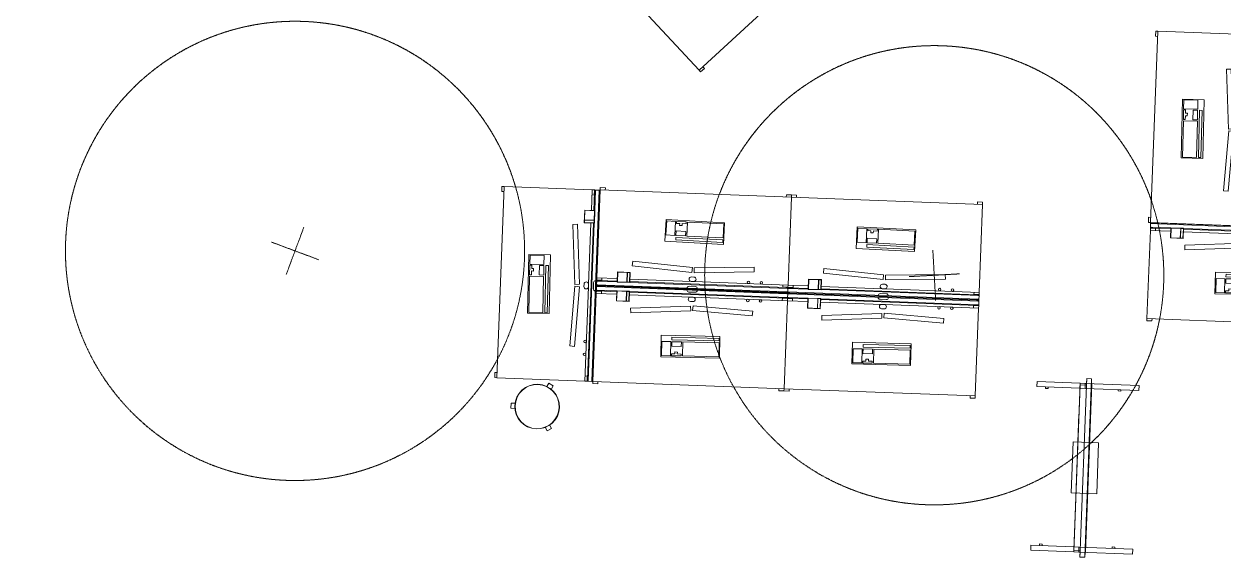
# Model space of a CAD drawing. Header units: millimetres. Extents: x 17567 to 83301, y -4294 to 56331.
# Drawn here: x 66890 to 76291, y 2966 to 7160 of the extents above; entities that cross this region are included whole.
import ezdxf

# ---------------------------------------------------------------- set-up
doc = ezdxf.new("R2010")
doc.units = ezdxf.units.MM
doc.header["$MEASUREMENT"] = 0
doc.linetypes.add('Hidden', pattern=[7.14375, 4.7625, -2.38125])
for name, color, linetype, lineweight in [('E-ELEC-EQPM', 71, 'Continuous', 13), ('E-ELEC-EQPM-HDLN', 91, 'Hidden', 13), ('I-FURN', 40, 'Continuous', 13), ('Q-SPCQ', 91, 'Continuous', 13)]:
    doc.layers.add(name, color=color, linetype=linetype, lineweight=lineweight)

# ---------------------------------------------------------------- blocks, each defined once
blk = doc.blocks.new('New Furniture_Small COW_NR2 - NR2-9725412-GA PLAN - LEVEL 11')
at = {"layer": 'I-FURN'}
for p, q in [((-234, 0), (-234, 337.2)), ((-234, 337.2), (-194, 337.2)), ((-194, 337.2), (-194, 0)), ((1049.9, 0), (1049.9, 337.2)), ((1049.9, 337.2), (1089.9, 337.2)), ((1089.9, 337.2), (1089.9, 0)), ((-193.9, 269.6), (-182, 269.6)), ((-182, 249.6), (-193.9, 249.6)), ((-182, 249.6), (-182, 269.6)), ((1037.9, 269.6), (1037.9, 249.6)), ((1037.9, 269.6), (1049.8, 269.6)), ((1049.8, 249.6), (1037.9, 249.6)), ((-234, 0), (-234, -50.8)), ((-221.2, 0), (-221.2, -50.8)), ((1077.2, 0), (-221.2, 0)), ((228, 37.2), (628, 37.2)), ((228, 37.2), (228, -162.8)), ((628, -162.8), (628, 37.2)), ((1077.2, -50.8), (1077.2, 0)), ((-234, -50.8), (-272, -50.8)), ((-272, -50.8), (-272, -88.9)), ((-221.2, -50.8), (-272, -50.8)), ((-272, -50.8), (-272, -88.9)), ((-272, -88.9), (-234, -88.9)), ((-272, -88.9), (1128, -88.9)), ((1089.9, 0), (-234, 0)), ((-234, 0), (-194, 0)), ((-234, 0), (-234, -40)), ((-194, -40), (-234, -40)), ((-234, -462.8), (-234, -40)), ((-234, -88.9), (-234, -92.3)), ((-234, -92.3), (1089.9, -92.3)), ((1077.2, -50.8), (-221.2, -50.8)), ((-194, -40), (-194, 0)), ((-194, -40), (-194, -462.8)), ((847.2, 0), (-92.8, 0)), ((1049.9, 0), (1089.9, 0)), ((1049.9, -40), (1049.9, 0)), ((1049.9, -462.8), (1049.9, -40)), ((1089.9, -40), (1049.9, -40)), ((1128, -50.8), (1077.2, -50.8)), ((1089.9, -50.8), (1089.9, 0)), ((1089.9, 0), (1089.9, -40)), ((1089.9, -40), (1089.9, -462.8)), ((1128, -50.8), (1089.9, -50.8)), ((1089.9, -88.9), (1128, -88.9)), ((1089.9, -92.3), (1089.9, -88.9)), ((1128, -88.9), (1128, -50.8)), ((1128, -88.9), (1128, -50.8)), ((628, -162.8), (228, -162.8)), ((-193.8, -300.4), (-184, -300.4)), ((-184, -320.4), (-193.8, -320.4)), ((-184, -320.4), (-184, -300.4)), ((1039.9, -300.4), (1039.9, -320.4)), ((1039.9, -300.4), (1049.7, -300.4)), ((1049.7, -320.4), (1039.9, -320.4)), ((-194, -462.8), (-234, -462.8)), ((1089.9, -462.8), (1049.9, -462.8))]:
    blk.add_line(p, q, dxfattribs=at)
blk = doc.blocks.new('POWER_DATA_DROPPER - POWER_DATA_DROPPER-V133-GA PLAN - LEVEL 11')
at = {"layer": 'E-ELEC-EQPM-HDLN'}
for q in [(0, 200), (-200, 0), (0, -200), (200, 0)]:
    blk.add_line((0, 0), q, dxfattribs=at)
blk.add_circle((0, 0), 1800, dxfattribs=at)
for start, end in [(360, 172.50638), (216.61296, 360)]:
    blk.add_arc((0, 0), 1800, start, end, dxfattribs=at)
blk = doc.blocks.new('POWER_DATA_DROPPER - POWER_DATA_DROPPER-V134-GA PLAN - LEVEL 11')
at = {"layer": 'E-ELEC-EQPM-HDLN'}
for q in [(0, 200), (-200, 0), (0, -200), (200, 0)]:
    blk.add_line((0, 0), q, dxfattribs=at)
blk.add_circle((0, 0), 1800, dxfattribs=at)
for start, end in [(25.94352, 123.92559), (129.99224, 146.74045), (148.1649, 165.85996), (1.80047, 2.44402), (358.50049, 359.13796), (188.00624, 188.66279), (195.54344, 336.20525)]:
    blk.add_arc((0, 0), 1800, start, end, dxfattribs=at)
blk = doc.blocks.new('Existing Furniture_Aalto Stool 60_EC4 - EC4A-10015310-GA PLAN - LEVEL 11')
at = {"layer": 'I-FURN'}
for p, q in [((20, 205), (-20, 205)), ((-20, 172.8), (-20, 205)), ((20, 205), (20, 172.8)), ((-187.5, -85.2), (-159.6, -69.1)), ((-187.5, -85.2), (-167.5, -119.8)), ((159.6, -69.1), (187.5, -85.2)), ((167.5, -119.8), (187.5, -85.2)), ((-139.6, -103.7), (-167.5, -119.8)), ((167.5, -119.8), (139.6, -103.7))]:
    blk.add_line(p, q, dxfattribs=at)
for radius, start, end in [(175, 360, 180), (173, 360, 180), (173, 0, 180), (175, 180, 360), (173, 180, 360), (173, 180, 0)]:
    blk.add_arc((0, 0), radius, start, end, dxfattribs=at)
blk = doc.blocks.new('Workstatio_3 - Workstatio_3-V222-GA PLAN - LEVEL 11')
at = {"layer": 'I-FURN'}
for p, q in [((-705.3, 3), (-705.3, 3.1)), ((-705.3, 0), (-705.3, 1.5)), ((-705.3, 0), (-705.3, -6)), ((-705.3, 0), (-690.3, 0)), ((-690.4, 3.1), (-694.2, 3.1)), ((-694.2, 0), (-690.3, 0)), ((-690.3, 0), (779.7, 0)), ((4.7, 1.5), (4.7, 0)), ((84.7, 0), (84.7, 1.5)), ((783.6, 3.1), (779.8, 3.1)), ((794.7, 3.1), (794.7, 3)), ((794.7, 1.5), (794.7, 0)), ((794.7, -6), (794.7, 0)), ((-705.3, -34), (-705.3, -6)), ((-702.3, -6), (-705.3, -6)), ((-705.3, -34), (-705.3, -40)), ((-705.3, -34), (-702.3, -34)), ((-690.3, -40), (-705.3, -40)), ((-665.3, -42.5), (-705.3, -42.5)), ((-545.3, -60), (-705.3, -60)), ((-705.3, -60), (-705.3, -750)), ((-702.3, -6), (791.7, -6)), ((-545.3, -34), (-702.3, -34)), ((-545.1, -40), (-690.3, -40)), ((-665.3, -42.5), (-665.3, -59.9)), ((-445.3, -32.5), (-545.3, -32.5)), ((-545.3, -32.5), (-545.3, -112.5)), ((-543.3, -34.5), (-468.3, -34.5)), ((-543.3, -110.5), (-543.3, -34.5)), ((-468.3, -34.5), (-468.3, -110.5)), ((-466.3, -110.5), (-466.3, -34.5)), ((-466.3, -34.5), (-447.3, -34.5)), ((-461, -34), (-462.5, -34)), ((-447.3, -34.5), (-447.3, -110.5)), ((779.7, -40), (-445.5, -40)), ((-445.3, -112.5), (-445.3, -32.5)), ((791.7, -34), (-445.3, -34)), ((34.7, -60), (-445.3, -60)), ((69.7, -21), (19.7, -21)), ((54.7, -60), (34.7, -60)), ((794.7, -60), (54.7, -60)), ((794.7, -42.5), (754.7, -42.5)), ((754.7, -59.9), (754.7, -42.5)), ((779.7, 0), (783.6, 0)), ((779.7, 0), (794.7, 0)), ((794.7, -40), (779.7, -40)), ((794.7, -6), (791.7, -6)), ((791.7, -34), (794.7, -34)), ((794.7, -6), (794.7, -34)), ((794.7, -40), (794.7, -34)), ((794.7, -42.5), (794.7, -59.9)), ((794.7, -750), (794.7, -60)), ((-545.3, -112.5), (-445.3, -112.5)), ((-468.3, -110.5), (-543.3, -110.5)), ((-447.3, -110.5), (-466.3, -110.5)), ((37.4, -131), (-431.3, -164.7)), ((-431.3, -164.7), (-428.6, -201.7)), ((-428.6, -201.7), (40.1, -168)), ((34.7, -95), (54.7, -95)), ((37.4, -131), (40.1, -168)), ((56.6, -129), (54.8, -166)), ((54.8, -166), (524.1, -189.4)), ((526, -152.3), (56.6, -129)), ((526, -152.3), (524.1, -189.4)), ((276.9, -359.7), (-183.1, -366.1)), ((-180.7, -536.1), (-183.1, -366.1)), ((276.9, -359.7), (279.2, -529.7)), ((-180.7, -536.1), (279.2, -529.7)), ((-705.3, -750), (794.7, -750)), ((-705.3, -767.5), (-705.3, -750.1)), ((-665.3, -750.1), (-665.3, -767.5)), ((754.7, -767.5), (754.7, -750.1)), ((794.7, -750.1), (794.7, -767.5)), ((-705.3, -767.5), (-665.3, -767.5)), ((754.7, -767.5), (794.7, -767.5))]:
    blk.add_line(p, q, dxfattribs=at)
at = {"layer": 'I-FURN', "flags": 128}
for points in [[(-702.3, -6), (-702.2, -6), (-702.1, -6), (-702, -6), (-701.9, -6), (-701.7, -6), (-701.6, -5.9), (-701.5, -5.9), (-701.2, -5.9), (-701.1, -5.8), (-700.9, -5.8), (-700.7, -5.7), (-700.5, -5.7), (-700.4, -5.6), (-700.1, -5.5), (-699.8, -5.4), (-699.7, -5.4), (-699.5, -5.3), (-699.2, -5.1), (-698.9, -5), (-698.4, -4.8), (-698.1, -4.7), (-698, -4.6), (-697.6, -4.4), (-697.4, -4.3), (-697, -4.1), (-696.6, -3.8), (-696.3, -3.7), (-695.8, -3.4), (-695.2, -3), (-694.8, -2.8), (-694, -2.3), (-693.4, -1.9), (-693, -1.7), (-692.1, -1.2), (-690.3, 0)], [(-690.3, -40), (-692.1, -38.8), (-693, -38.3), (-693.4, -38.1), (-694, -37.7), (-694.8, -37.2), (-695.2, -37), (-695.8, -36.6), (-696.3, -36.3), (-696.6, -36.2), (-697, -35.9), (-697.4, -35.7), (-697.6, -35.6), (-698, -35.4), (-698.1, -35.3), (-698.4, -35.2), (-698.8, -35), (-699, -34.9), (-699.3, -34.8), (-699.5, -34.7), (-699.6, -34.7), (-699.8, -34.6), (-700.1, -34.5), (-700.3, -34.4), (-700.4, -34.4), (-700.6, -34.3), (-700.9, -34.2), (-701.1, -34.2), (-701.2, -34.2), (-701.3, -34.1), (-701.5, -34.1), (-701.7, -34), (-701.8, -34), (-702, -34), (-702, -34), (-702.1, -34), (-702.3, -34)], [(779.7, 0), (781.5, -1.2), (782.4, -1.7), (782.8, -1.9), (783.4, -2.3), (784.2, -2.8), (784.6, -3), (785.2, -3.4), (785.7, -3.7), (786, -3.8), (786.4, -4.1), (786.8, -4.3), (787, -4.4), (787.4, -4.6), (787.5, -4.7), (787.8, -4.8), (788.2, -5), (788.4, -5.1), (788.7, -5.2), (788.9, -5.3), (789, -5.3), (789.2, -5.4), (789.5, -5.5), (789.7, -5.6), (789.8, -5.6), (790, -5.7), (790.3, -5.8), (790.5, -5.8), (790.6, -5.8), (790.7, -5.9), (790.9, -5.9), (791.1, -6), (791.2, -6), (791.4, -6), (791.4, -6), (791.6, -6), (791.7, -6)], [(791.7, -34), (791.6, -34), (791.5, -34), (791.4, -34), (791.3, -34), (791.1, -34), (791, -34.1), (790.9, -34.1), (790.6, -34.1), (790.5, -34.2), (790.3, -34.2), (790.1, -34.3), (789.9, -34.3), (789.8, -34.4), (789.5, -34.5), (789.2, -34.6), (789.1, -34.6), (788.9, -34.7), (788.6, -34.9), (788.3, -35), (787.8, -35.2), (787.5, -35.3), (787.4, -35.4), (787, -35.6), (786.8, -35.7), (786.4, -35.9), (786, -36.2), (785.7, -36.3), (785.2, -36.6), (784.6, -37), (784.2, -37.2), (783.4, -37.7), (782.8, -38.1), (782.4, -38.3), (781.5, -38.8), (779.7, -40)]]:
    blk.add_lwpolyline(points, dxfattribs=at)
at = {"layer": 'I-FURN'}
for centre, radius, start, end in [((19.7, -6), 15, 180, 270), ((34.7, -77.5), 17.5, 90, 270), ((54.7, -77.5), 17.5, 270, 90), ((69.7, -6), 15, 270, 0), ((484.7, -70), 10, 0, 180), ((484.7, -70), 10, 180, 360), ((584.7, -70), 10, 0, 180), ((584.7, -70), 10, 180, 360)]:
    blk.add_arc(centre, radius, start, end, dxfattribs=at)
at = {"layer": 'Q-SPCQ'}
for p, q in [((271, -375.1), (-99, -380.2)), ((271.3, -395.1), (271, -375.1)), ((-176.3, -416.3), (-106.3, -415.3)), ((-176.3, -416.3), (-174.8, -526.3)), ((-106.3, -415.3), (-104.8, -525.3)), ((-99, -380.2), (-98.7, -400.2)), ((-98.7, -400.2), (271.3, -395.1)), ((-23.5, -414.2), (-98.5, -415.2)), ((-98.5, -415.2), (-98, -450.2)), ((-98, -450.2), (-23, -449.2)), ((-23, -449.2), (-23.5, -414.2)), ((-13.5, -414), (271.5, -410.1)), ((-12, -524), (-13.5, -414)), ((271.5, -410.1), (273, -520.1)), ((-104.8, -525.3), (-174.8, -526.3)), ((-97.2, -510.2), (-72.2, -509.8)), ((-97, -525.2), (-97.2, -510.2)), ((-22, -524.2), (-97, -525.2)), ((-72.4, -494.8), (-52.4, -494.6)), ((-72.2, -509.8), (-72.4, -494.8)), ((-52.4, -494.6), (-52.2, -509.6)), ((-52.2, -509.6), (-22.2, -509.2)), ((-22.2, -509.2), (-22, -524.2)), ((273, -520.1), (-12, -524))]:
    blk.add_line(p, q, dxfattribs=at)
blk = doc.blocks.new('Workstatio_3 - Workstatio_3-10351813-GA PLAN - LEVEL 11')
at = {"layer": 'I-FURN'}
for p, q in [((-665.3, 767.5), (-705.3, 767.5)), ((-705.3, 750.1), (-705.3, 767.5)), ((-665.3, 767.5), (-665.3, 750.1)), ((794.7, 767.5), (754.7, 767.5)), ((754.7, 750.1), (754.7, 767.5)), ((794.7, 767.5), (794.7, 750.1)), ((794.7, 750), (-705.3, 750)), ((-705.3, 750), (-705.3, 60)), ((794.7, 60), (794.7, 750)), ((-183.1, 366.1), (-180.7, 536.1)), ((279.2, 529.7), (-180.7, 536.1)), ((279.2, 529.7), (276.9, 359.7)), ((-183.1, 366.1), (276.9, 359.7)), ((-431.3, 164.7), (-428.6, 201.7)), ((-428.6, 201.7), (40.1, 168)), ((54.8, 166), (524.1, 189.4)), ((526, 152.3), (524.1, 189.4)), ((-445.3, 112.5), (-545.3, 112.5)), ((-545.3, 112.5), (-545.3, 32.5)), ((-543.3, 34.5), (-543.3, 110.5)), ((-543.3, 110.5), (-468.3, 110.5)), ((-468.3, 110.5), (-468.3, 34.5)), ((-466.3, 34.5), (-466.3, 110.5)), ((-466.3, 110.5), (-447.3, 110.5)), ((-447.3, 110.5), (-447.3, 34.5)), ((-445.3, 32.5), (-445.3, 112.5)), ((37.4, 131), (-431.3, 164.7)), ((54.7, 95), (34.7, 95)), ((37.4, 131), (40.1, 168)), ((56.6, 129), (54.8, 166)), ((526, 152.3), (56.6, 129)), ((-705.3, 60), (-545.3, 60)), ((-705.3, 42.5), (-665.3, 42.5)), ((-705.3, 40), (-705.3, 34)), ((-705.3, 40), (-690.3, 40)), ((-705.3, 6), (-705.3, 34)), ((-702.3, 34), (-705.3, 34)), ((-705.3, 6), (-705.3, 0)), ((-705.3, 6), (-702.3, 6)), ((-702.3, 34), (-545.3, 34)), ((791.7, 6), (-702.3, 6)), ((-690.3, 40), (-545.1, 40)), ((779.7, 0), (-690.3, 0)), ((-665.3, 59.9), (-665.3, 42.5)), ((-545.3, 32.5), (-445.3, 32.5)), ((-468.3, 34.5), (-543.3, 34.5)), ((-447.3, 34.5), (-466.3, 34.5)), ((-462.5, 34), (-461, 34)), ((-445.5, 40), (779.7, 40)), ((-445.3, 60), (34.7, 60)), ((-445.3, 34), (791.7, 34)), ((4.7, 0), (4.7, -1.5)), ((19.7, 21), (69.7, 21)), ((34.7, 60), (54.7, 60)), ((54.7, 60), (794.7, 60)), ((754.7, 42.5), (754.7, 59.9)), ((754.7, 42.5), (794.7, 42.5)), ((779.7, 40), (794.7, 40)), ((783.6, 0), (779.7, 0)), ((794.7, 0), (779.7, 0)), ((794.7, 34), (791.7, 34)), ((791.7, 6), (794.7, 6)), ((794.7, 59.9), (794.7, 42.5)), ((794.7, 34), (794.7, 40)), ((794.7, 34), (794.7, 6)), ((794.7, 0), (794.7, 6)), ((794.7, 0), (794.7, -1.5)), ((-690.3, 0), (-705.3, 0)), ((-705.3, -1.5), (-705.3, 0)), ((-705.3, -3.1), (-705.3, -3)), ((-690.3, 0), (-694.2, 0)), ((-694.2, -3.1), (-690.4, -3.1)), ((84.7, -1.5), (84.7, 0)), ((779.8, -3.1), (783.6, -3.1)), ((794.7, -3), (794.7, -3.1))]:
    blk.add_line(p, q, dxfattribs=at)
at = {"layer": 'I-FURN', "flags": 128}
for points in [[(-702.3, 34), (-702.2, 34), (-702.1, 34), (-702, 34), (-701.9, 34), (-701.7, 34), (-701.6, 34.1), (-701.5, 34.1), (-701.2, 34.1), (-701.1, 34.2), (-700.9, 34.2), (-700.7, 34.3), (-700.5, 34.3), (-700.4, 34.4), (-700.1, 34.5), (-699.8, 34.6), (-699.7, 34.6), (-699.5, 34.7), (-699.2, 34.9), (-698.9, 35), (-698.4, 35.2), (-698.1, 35.3), (-698, 35.4), (-697.6, 35.6), (-697.4, 35.7), (-697, 35.9), (-696.6, 36.2), (-696.3, 36.3), (-695.8, 36.6), (-695.2, 37), (-694.8, 37.2), (-694, 37.7), (-693.4, 38.1), (-693, 38.3), (-692.1, 38.8), (-690.3, 40)], [(-690.3, 0), (-692.1, 1.2), (-693, 1.7), (-693.4, 1.9), (-694, 2.3), (-694.8, 2.8), (-695.2, 3), (-695.8, 3.4), (-696.3, 3.7), (-696.6, 3.8), (-697, 4.1), (-697.4, 4.3), (-697.6, 4.4), (-698, 4.6), (-698.1, 4.7), (-698.4, 4.8), (-698.8, 5), (-699, 5.1), (-699.3, 5.2), (-699.5, 5.3), (-699.6, 5.3), (-699.8, 5.4), (-700.1, 5.5), (-700.3, 5.6), (-700.4, 5.6), (-700.6, 5.7), (-700.9, 5.8), (-701.1, 5.8), (-701.2, 5.8), (-701.3, 5.9), (-701.5, 5.9), (-701.7, 6), (-701.8, 6), (-702, 6), (-702, 6), (-702.1, 6), (-702.3, 6)], [(779.7, 40), (781.5, 38.8), (782.4, 38.3), (782.8, 38.1), (783.4, 37.7), (784.2, 37.2), (784.6, 37), (785.2, 36.6), (785.7, 36.3), (786, 36.2), (786.4, 35.9), (786.8, 35.7), (787, 35.6), (787.4, 35.4), (787.5, 35.3), (787.8, 35.2), (788.2, 35), (788.4, 34.9), (788.7, 34.8), (788.9, 34.7), (789, 34.7), (789.2, 34.6), (789.5, 34.5), (789.7, 34.4), (789.8, 34.4), (790, 34.3), (790.3, 34.2), (790.5, 34.2), (790.6, 34.2), (790.7, 34.1), (790.9, 34.1), (791.1, 34), (791.2, 34), (791.4, 34), (791.4, 34), (791.6, 34), (791.7, 34)], [(791.7, 6), (791.6, 6), (791.5, 6), (791.4, 6), (791.3, 6), (791.1, 6), (791, 5.9), (790.9, 5.9), (790.6, 5.9), (790.5, 5.8), (790.3, 5.8), (790.1, 5.7), (789.9, 5.7), (789.8, 5.6), (789.5, 5.5), (789.2, 5.4), (789.1, 5.4), (788.9, 5.3), (788.6, 5.1), (788.3, 5), (787.8, 4.8), (787.5, 4.7), (787.4, 4.6), (787, 4.4), (786.8, 4.3), (786.4, 4.1), (786, 3.8), (785.7, 3.7), (785.2, 3.4), (784.6, 3), (784.2, 2.8), (783.4, 2.3), (782.8, 1.9), (782.4, 1.7), (781.5, 1.2), (779.7, 0)]]:
    blk.add_lwpolyline(points, dxfattribs=at)
at = {"layer": 'I-FURN'}
for centre, radius, start, end in [((34.7, 77.5), 17.5, 90, 270), ((54.7, 77.5), 17.5, 270, 90), ((19.7, 6), 15, 90, 180), ((69.7, 6), 15, 360, 90), ((484.7, 70), 10, 0, 180), ((484.7, 70), 10, 180, 360), ((584.7, 70), 10, 0, 180), ((584.7, 70), 10, 180, 360)]:
    blk.add_arc(centre, radius, start, end, dxfattribs=at)
at = {"layer": 'Q-SPCQ'}
for p, q in [((-176.3, 416.3), (-174.8, 526.3)), ((-104.8, 525.3), (-174.8, 526.3)), ((-106.3, 415.3), (-104.8, 525.3)), ((-97, 525.2), (-97.2, 510.2)), ((-97.2, 510.2), (-72.2, 509.8)), ((-22, 524.2), (-97, 525.2)), ((-72.2, 509.8), (-72.4, 494.8)), ((-72.4, 494.8), (-52.4, 494.6)), ((-52.4, 494.6), (-52.2, 509.6)), ((-52.2, 509.6), (-22.2, 509.2)), ((-22.2, 509.2), (-22, 524.2)), ((-12, 524), (-13.5, 414)), ((273, 520.1), (-12, 524)), ((271.5, 410.1), (273, 520.1)), ((-176.3, 416.3), (-106.3, 415.3)), ((-99, 380.2), (-98.7, 400.2)), ((271, 375.1), (-99, 380.2)), ((-98.7, 400.2), (271.3, 395.1)), ((-98.5, 415.2), (-98, 450.2)), ((-23.5, 414.2), (-98.5, 415.2)), ((-98, 450.2), (-23, 449.2)), ((-23, 449.2), (-23.5, 414.2)), ((-13.5, 414), (271.5, 410.1)), ((271.3, 395.1), (271, 375.1))]:
    blk.add_line(p, q, dxfattribs=at)
blk = doc.blocks.new('Workstatio_3 - Workstatio_3-V240-GA PLAN - LEVEL 11')
at = {"layer": 'I-FURN'}
for p, q in [((-705.3, 0), (-705.3, 3.1)), ((-705.3, 0), (-705.3, -6)), ((-705.3, 0), (-690.3, 0)), ((-694.2, 0), (-690.3, 0)), ((-690.3, 0), (779.7, 0)), ((4.7, 3.1), (-18.3, 3.1)), ((4.7, 3.1), (4.7, 0)), ((104.7, 3.1), (84.7, 3.1)), ((84.7, 0), (84.7, 3.1)), ((794.7, 3.1), (794.7, 0)), ((794.7, -6), (794.7, 0)), ((-705.3, -34), (-705.3, -6)), ((-702.3, -6), (-705.3, -6)), ((-705.3, -34), (-705.3, -40)), ((-705.3, -34), (-702.3, -34)), ((-690.3, -40), (-705.3, -40)), ((-665.3, -42.5), (-705.3, -42.5)), ((-705.3, -59.9), (-705.3, -42.5)), ((-545.3, -60), (-705.3, -60)), ((-705.3, -60), (-705.3, -750)), ((-702.3, -6), (791.7, -6)), ((-545.3, -34), (-702.3, -34)), ((-545.1, -40), (-690.3, -40)), ((-665.3, -42.5), (-665.3, -59.9)), ((-445.3, -32.5), (-545.3, -32.5)), ((-545.3, -32.5), (-545.3, -112.5)), ((-543.3, -34.5), (-468.3, -34.5)), ((-543.3, -110.5), (-543.3, -34.5)), ((-468.3, -34.5), (-468.3, -110.5)), ((-466.3, -110.5), (-466.3, -34.5)), ((-466.3, -34.5), (-447.3, -34.5)), ((-461, -34), (-462.5, -34)), ((-447.3, -34.5), (-447.3, -110.5)), ((779.7, -40), (-445.5, -40)), ((-445.3, -112.5), (-445.3, -32.5)), ((791.7, -34), (-445.3, -34)), ((34.7, -60), (-445.3, -60)), ((69.7, -21), (19.7, -21)), ((54.7, -60), (34.7, -60)), ((794.7, -60), (54.7, -60)), ((794.7, -42.5), (754.7, -42.5)), ((754.7, -59.9), (754.7, -42.5)), ((779.7, 0), (783.6, 0)), ((779.7, 0), (794.7, 0)), ((794.7, -40), (779.7, -40)), ((794.7, -6), (791.7, -6)), ((791.7, -34), (794.7, -34)), ((794.7, -6), (794.7, -34)), ((794.7, -40), (794.7, -34)), ((794.7, -42.5), (794.7, -59.9)), ((794.7, -750), (794.7, -60)), ((-545.3, -112.5), (-445.3, -112.5)), ((-468.3, -110.5), (-543.3, -110.5)), ((-447.3, -110.5), (-466.3, -110.5)), ((37.4, -131), (-431.3, -164.7)), ((-431.3, -164.7), (-428.6, -201.7)), ((-428.6, -201.7), (40.1, -168)), ((34.7, -95), (54.7, -95)), ((37.4, -131), (40.1, -168)), ((56.6, -129), (54.8, -166)), ((54.8, -166), (524.1, -189.4)), ((526, -152.3), (56.6, -129)), ((526, -152.3), (524.1, -189.4)), ((276.9, -359.7), (-183.1, -366.1)), ((-180.7, -536.1), (-183.1, -366.1)), ((276.9, -359.7), (279.2, -529.7)), ((-180.7, -536.1), (279.2, -529.7)), ((-705.3, -750), (794.7, -750)), ((-705.3, -767.5), (-705.3, -750.1)), ((-665.3, -750.1), (-665.3, -767.5)), ((754.7, -767.5), (754.7, -750.1)), ((794.7, -750.1), (794.7, -767.5)), ((-705.3, -767.5), (-665.3, -767.5)), ((754.7, -767.5), (794.7, -767.5))]:
    blk.add_line(p, q, dxfattribs=at)
at = {"layer": 'I-FURN', "flags": 128}
for points in [[(-702.3, -6), (-702.2, -6), (-702.1, -6), (-702, -6), (-701.9, -6), (-701.7, -6), (-701.6, -5.9), (-701.5, -5.9), (-701.2, -5.9), (-701.1, -5.8), (-700.9, -5.8), (-700.7, -5.7), (-700.5, -5.7), (-700.4, -5.6), (-700.1, -5.5), (-699.8, -5.4), (-699.7, -5.4), (-699.5, -5.3), (-699.2, -5.1), (-698.9, -5), (-698.4, -4.8), (-698.1, -4.7), (-698, -4.6), (-697.6, -4.4), (-697.4, -4.3), (-697, -4.1), (-696.6, -3.8), (-696.3, -3.7), (-695.8, -3.4), (-695.2, -3), (-694.8, -2.8), (-694, -2.3), (-693.4, -1.9), (-693, -1.7), (-692.1, -1.2), (-690.3, 0)], [(-690.3, -40), (-692.1, -38.8), (-693, -38.3), (-693.4, -38.1), (-694, -37.7), (-694.8, -37.2), (-695.2, -37), (-695.8, -36.6), (-696.3, -36.3), (-696.6, -36.2), (-697, -35.9), (-697.4, -35.7), (-697.6, -35.6), (-698, -35.4), (-698.1, -35.3), (-698.4, -35.2), (-698.8, -35), (-699, -34.9), (-699.3, -34.8), (-699.5, -34.7), (-699.6, -34.7), (-699.8, -34.6), (-700.1, -34.5), (-700.3, -34.4), (-700.4, -34.4), (-700.6, -34.3), (-700.9, -34.2), (-701.1, -34.2), (-701.2, -34.2), (-701.3, -34.1), (-701.5, -34.1), (-701.7, -34), (-701.8, -34), (-702, -34), (-702, -34), (-702.1, -34), (-702.3, -34)], [(779.7, 0), (781.5, -1.2), (782.4, -1.7), (782.8, -1.9), (783.4, -2.3), (784.2, -2.8), (784.6, -3), (785.2, -3.4), (785.7, -3.7), (786, -3.8), (786.4, -4.1), (786.8, -4.3), (787, -4.4), (787.4, -4.6), (787.5, -4.7), (787.8, -4.8), (788.2, -5), (788.4, -5.1), (788.7, -5.2), (788.9, -5.3), (789, -5.3), (789.2, -5.4), (789.5, -5.5), (789.7, -5.6), (789.8, -5.6), (790, -5.7), (790.3, -5.8), (790.5, -5.8), (790.6, -5.8), (790.7, -5.9), (790.9, -5.9), (791.1, -6), (791.2, -6), (791.4, -6), (791.4, -6), (791.6, -6), (791.7, -6)], [(791.7, -34), (791.6, -34), (791.5, -34), (791.4, -34), (791.3, -34), (791.1, -34), (791, -34.1), (790.9, -34.1), (790.6, -34.1), (790.5, -34.2), (790.3, -34.2), (790.1, -34.3), (789.9, -34.3), (789.8, -34.4), (789.5, -34.5), (789.2, -34.6), (789.1, -34.6), (788.9, -34.7), (788.6, -34.9), (788.3, -35), (787.8, -35.2), (787.5, -35.3), (787.4, -35.4), (787, -35.6), (786.8, -35.7), (786.4, -35.9), (786, -36.2), (785.7, -36.3), (785.2, -36.6), (784.6, -37), (784.2, -37.2), (783.4, -37.7), (782.8, -38.1), (782.4, -38.3), (781.5, -38.8), (779.7, -40)]]:
    blk.add_lwpolyline(points, dxfattribs=at)
at = {"layer": 'I-FURN'}
for centre, radius, start, end in [((19.7, -6), 15, 180, 270), ((34.7, -77.5), 17.5, 90, 270), ((54.7, -77.5), 17.5, 270, 90), ((69.7, -6), 15, 270, 0), ((484.7, -70), 10, 0, 180), ((484.7, -70), 10, 180, 360), ((584.7, -70), 10, 0, 180), ((584.7, -70), 10, 180, 360)]:
    blk.add_arc(centre, radius, start, end, dxfattribs=at)
at = {"layer": 'Q-SPCQ'}
for p, q in [((271, -375.1), (-99, -380.2)), ((271.3, -395.1), (271, -375.1)), ((-176.3, -416.3), (-106.3, -415.3)), ((-176.3, -416.3), (-174.8, -526.3)), ((-106.3, -415.3), (-104.8, -525.3)), ((-99, -380.2), (-98.7, -400.2)), ((-98.7, -400.2), (271.3, -395.1)), ((-23.5, -414.2), (-98.5, -415.2)), ((-98.5, -415.2), (-98, -450.2)), ((-98, -450.2), (-23, -449.2)), ((-23, -449.2), (-23.5, -414.2)), ((-13.5, -414), (271.5, -410.1)), ((-12, -524), (-13.5, -414)), ((271.5, -410.1), (273, -520.1)), ((-104.8, -525.3), (-174.8, -526.3)), ((-97.2, -510.2), (-72.2, -509.8)), ((-97, -525.2), (-97.2, -510.2)), ((-22, -524.2), (-97, -525.2)), ((-72.4, -494.8), (-52.4, -494.6)), ((-72.2, -509.8), (-72.4, -494.8)), ((-52.4, -494.6), (-52.2, -509.6)), ((-52.2, -509.6), (-22.2, -509.2)), ((-22.2, -509.2), (-22, -524.2)), ((273, -520.1), (-12, -524))]:
    blk.add_line(p, q, dxfattribs=at)
blk = doc.blocks.new('Workstatio_3 - Workstatio_3-V241-GA PLAN - LEVEL 11')
at = {"layer": 'I-FURN'}
for p, q in [((-705.3, 0), (-705.3, 3.1)), ((-705.3, 0), (-705.3, -6)), ((-705.3, 0), (-690.3, 0)), ((-694.2, 0), (-690.3, 0)), ((-690.3, 0), (779.7, 0)), ((4.7, 3.1), (-15.3, 3.1)), ((4.7, 3.1), (4.7, 0)), ((110.9, 3.1), (84.7, 3.1)), ((84.7, 0), (84.7, 3.1)), ((794.7, 3.1), (794.7, 0)), ((794.7, -6), (794.7, 0)), ((-705.3, -34), (-705.3, -6)), ((-702.3, -6), (-705.3, -6)), ((-705.3, -34), (-705.3, -40)), ((-705.3, -34), (-702.3, -34)), ((-690.3, -40), (-705.3, -40)), ((-665.3, -42.5), (-705.3, -42.5)), ((-705.3, -59.9), (-705.3, -42.5)), ((-545.3, -60), (-705.3, -60)), ((-705.3, -60), (-705.3, -750)), ((-702.3, -6), (791.7, -6)), ((-545.3, -34), (-702.3, -34)), ((-545.1, -40), (-690.3, -40)), ((-665.3, -42.5), (-665.3, -59.9)), ((-445.3, -32.5), (-545.3, -32.5)), ((-545.3, -32.5), (-545.3, -112.5)), ((-543.3, -34.5), (-468.3, -34.5)), ((-543.3, -110.5), (-543.3, -34.5)), ((-468.3, -34.5), (-468.3, -110.5)), ((-466.3, -110.5), (-466.3, -34.5)), ((-466.3, -34.5), (-447.3, -34.5)), ((-461, -34), (-462.5, -34)), ((-447.3, -34.5), (-447.3, -110.5)), ((779.7, -40), (-445.5, -40)), ((-445.3, -112.5), (-445.3, -32.5)), ((791.7, -34), (-445.3, -34)), ((34.7, -60), (-445.3, -60)), ((69.7, -21), (19.7, -21)), ((54.7, -60), (34.7, -60)), ((794.7, -60), (54.7, -60)), ((794.7, -42.5), (754.7, -42.5)), ((754.7, -59.9), (754.7, -42.5)), ((779.7, 0), (783.6, 0)), ((779.7, 0), (794.7, 0)), ((794.7, -40), (779.7, -40)), ((794.7, -6), (791.7, -6)), ((791.7, -34), (794.7, -34)), ((794.7, -6), (794.7, -34)), ((794.7, -40), (794.7, -34)), ((794.7, -42.5), (794.7, -59.9)), ((794.7, -750), (794.7, -60)), ((-545.3, -112.5), (-445.3, -112.5)), ((-468.3, -110.5), (-543.3, -110.5)), ((-447.3, -110.5), (-466.3, -110.5)), ((37.4, -131), (-431.3, -164.7)), ((-431.3, -164.7), (-428.6, -201.7)), ((-428.6, -201.7), (40.1, -168)), ((34.7, -95), (54.7, -95)), ((37.4, -131), (40.1, -168)), ((56.6, -129), (54.8, -166)), ((54.8, -166), (524.1, -189.4)), ((526, -152.3), (56.6, -129)), ((526, -152.3), (524.1, -189.4)), ((276.9, -359.7), (-183.1, -366.1)), ((-180.7, -536.1), (-183.1, -366.1)), ((276.9, -359.7), (279.2, -529.7)), ((-180.7, -536.1), (279.2, -529.7)), ((-705.3, -750), (794.7, -750)), ((-705.3, -767.5), (-705.3, -750.1)), ((-665.3, -750.1), (-665.3, -767.5)), ((754.7, -767.5), (754.7, -750.1)), ((794.7, -750.1), (794.7, -767.5)), ((-705.3, -767.5), (-665.3, -767.5)), ((754.7, -767.5), (794.7, -767.5))]:
    blk.add_line(p, q, dxfattribs=at)
at = {"layer": 'I-FURN', "flags": 128}
for points in [[(-702.3, -6), (-702.2, -6), (-702.1, -6), (-702, -6), (-701.9, -6), (-701.7, -6), (-701.6, -5.9), (-701.5, -5.9), (-701.2, -5.9), (-701.1, -5.8), (-700.9, -5.8), (-700.7, -5.7), (-700.5, -5.7), (-700.4, -5.6), (-700.1, -5.5), (-699.8, -5.4), (-699.7, -5.4), (-699.5, -5.3), (-699.2, -5.1), (-698.9, -5), (-698.4, -4.8), (-698.1, -4.7), (-698, -4.6), (-697.6, -4.4), (-697.4, -4.3), (-697, -4.1), (-696.6, -3.8), (-696.3, -3.7), (-695.8, -3.4), (-695.2, -3), (-694.8, -2.8), (-694, -2.3), (-693.4, -1.9), (-693, -1.7), (-692.1, -1.2), (-690.3, 0)], [(-690.3, -40), (-692.1, -38.8), (-693, -38.3), (-693.4, -38.1), (-694, -37.7), (-694.8, -37.2), (-695.2, -37), (-695.8, -36.6), (-696.3, -36.3), (-696.6, -36.2), (-697, -35.9), (-697.4, -35.7), (-697.6, -35.6), (-698, -35.4), (-698.1, -35.3), (-698.4, -35.2), (-698.8, -35), (-699, -34.9), (-699.3, -34.8), (-699.5, -34.7), (-699.6, -34.7), (-699.8, -34.6), (-700.1, -34.5), (-700.3, -34.4), (-700.4, -34.4), (-700.6, -34.3), (-700.9, -34.2), (-701.1, -34.2), (-701.2, -34.2), (-701.3, -34.1), (-701.5, -34.1), (-701.7, -34), (-701.8, -34), (-702, -34), (-702, -34), (-702.1, -34), (-702.3, -34)], [(779.7, 0), (781.5, -1.2), (782.4, -1.7), (782.8, -1.9), (783.4, -2.3), (784.2, -2.8), (784.6, -3), (785.2, -3.4), (785.7, -3.7), (786, -3.8), (786.4, -4.1), (786.8, -4.3), (787, -4.4), (787.4, -4.6), (787.5, -4.7), (787.8, -4.8), (788.2, -5), (788.4, -5.1), (788.7, -5.2), (788.9, -5.3), (789, -5.3), (789.2, -5.4), (789.5, -5.5), (789.7, -5.6), (789.8, -5.6), (790, -5.7), (790.3, -5.8), (790.5, -5.8), (790.6, -5.8), (790.7, -5.9), (790.9, -5.9), (791.1, -6), (791.2, -6), (791.4, -6), (791.4, -6), (791.6, -6), (791.7, -6)], [(791.7, -34), (791.6, -34), (791.5, -34), (791.4, -34), (791.3, -34), (791.1, -34), (791, -34.1), (790.9, -34.1), (790.6, -34.1), (790.5, -34.2), (790.3, -34.2), (790.1, -34.3), (789.9, -34.3), (789.8, -34.4), (789.5, -34.5), (789.2, -34.6), (789.1, -34.6), (788.9, -34.7), (788.6, -34.9), (788.3, -35), (787.8, -35.2), (787.5, -35.3), (787.4, -35.4), (787, -35.6), (786.8, -35.7), (786.4, -35.9), (786, -36.2), (785.7, -36.3), (785.2, -36.6), (784.6, -37), (784.2, -37.2), (783.4, -37.7), (782.8, -38.1), (782.4, -38.3), (781.5, -38.8), (779.7, -40)]]:
    blk.add_lwpolyline(points, dxfattribs=at)
at = {"layer": 'I-FURN'}
for centre, radius, start, end in [((19.7, -6), 15, 180, 270), ((34.7, -77.5), 17.5, 90, 270), ((54.7, -77.5), 17.5, 270, 90), ((69.7, -6), 15, 270, 0), ((484.7, -70), 10, 0, 180), ((484.7, -70), 10, 180, 360), ((584.7, -70), 10, 0, 180), ((584.7, -70), 10, 180, 360)]:
    blk.add_arc(centre, radius, start, end, dxfattribs=at)
at = {"layer": 'Q-SPCQ'}
for p, q in [((271, -375.1), (-99, -380.2)), ((271.3, -395.1), (271, -375.1)), ((-176.3, -416.3), (-106.3, -415.3)), ((-176.3, -416.3), (-174.8, -526.3)), ((-106.3, -415.3), (-104.8, -525.3)), ((-99, -380.2), (-98.7, -400.2)), ((-98.7, -400.2), (271.3, -395.1)), ((-23.5, -414.2), (-98.5, -415.2)), ((-98.5, -415.2), (-98, -450.2)), ((-98, -450.2), (-23, -449.2)), ((-23, -449.2), (-23.5, -414.2)), ((-13.5, -414), (271.5, -410.1)), ((-12, -524), (-13.5, -414)), ((271.5, -410.1), (273, -520.1)), ((-104.8, -525.3), (-174.8, -526.3)), ((-97.2, -510.2), (-72.2, -509.8)), ((-97, -525.2), (-97.2, -510.2)), ((-22, -524.2), (-97, -525.2)), ((-72.4, -494.8), (-52.4, -494.6)), ((-72.2, -509.8), (-72.4, -494.8)), ((-52.4, -494.6), (-52.2, -509.6)), ((-52.2, -509.6), (-22.2, -509.2)), ((-22.2, -509.2), (-22, -524.2)), ((273, -520.1), (-12, -524))]:
    blk.add_line(p, q, dxfattribs=at)
blk = doc.blocks.new('Workstatio_3 - Workstatio_3-V243-GA PLAN - LEVEL 11')
at = {"layer": 'I-FURN'}
for p, q in [((4.7, 3.1), (-705.3, 3.1)), ((-705.3, 0), (-705.3, 3.1)), ((-705.3, 0), (-705.3, -6)), ((-705.3, 0), (-690.3, 0)), ((-694.2, 0), (-690.3, 0)), ((-690.3, 0), (779.7, 0)), ((4.7, 3.1), (4.7, 0)), ((794.7, 3.1), (84.7, 3.1)), ((84.7, 0), (84.7, 3.1)), ((794.7, 3.1), (794.7, 0)), ((-705.3, -34), (-705.3, -6)), ((-702.3, -6), (-705.3, -6)), ((-705.3, -34), (-705.3, -40)), ((-705.3, -34), (-702.3, -34)), ((-690.3, -40), (-705.3, -40)), ((-665.3, -42.5), (-705.3, -42.5)), ((-705.3, -59.9), (-705.3, -42.5)), ((-545.3, -60), (-705.3, -60)), ((-705.3, -60), (-705.3, -750)), ((-702.3, -6), (791.7, -6)), ((-545.3, -34), (-702.3, -34)), ((-545.1, -40), (-690.3, -40)), ((-665.3, -42.5), (-665.3, -59.9)), ((-445.3, -32.5), (-545.3, -32.5)), ((-545.3, -32.5), (-545.3, -112.5)), ((-543.3, -34.5), (-468.3, -34.5)), ((-543.3, -110.5), (-543.3, -34.5)), ((-468.3, -34.5), (-468.3, -110.5)), ((-466.3, -110.5), (-466.3, -34.5)), ((-466.3, -34.5), (-447.3, -34.5)), ((-461, -34), (-462.5, -34)), ((-447.3, -34.5), (-447.3, -110.5)), ((779.7, -40), (-445.5, -40)), ((-445.3, -112.5), (-445.3, -32.5)), ((791.7, -34), (-445.3, -34)), ((34.7, -60), (-445.3, -60)), ((69.7, -21), (19.7, -21)), ((54.7, -60), (34.7, -60)), ((794.7, -60), (54.7, -60)), ((794.7, -42.5), (754.7, -42.5)), ((754.7, -59.9), (754.7, -42.5)), ((779.7, 0), (783.6, 0)), ((779.7, 0), (794.7, 0)), ((794.7, -40), (779.7, -40)), ((794.7, -6), (791.7, -6)), ((791.7, -34), (794.7, -34)), ((794.7, -6), (794.7, 0)), ((794.7, -6), (794.7, -34)), ((794.7, -40), (794.7, -34)), ((794.7, -750), (794.7, -60)), ((-545.3, -112.5), (-445.3, -112.5)), ((-468.3, -110.5), (-543.3, -110.5)), ((-447.3, -110.5), (-466.3, -110.5)), ((37.4, -131), (-431.3, -164.7)), ((-431.3, -164.7), (-428.6, -201.7)), ((-428.6, -201.7), (40.1, -168)), ((34.7, -95), (54.7, -95)), ((37.4, -131), (40.1, -168)), ((56.6, -129), (54.8, -166)), ((54.8, -166), (524.1, -189.4)), ((526, -152.3), (56.6, -129)), ((526, -152.3), (524.1, -189.4)), ((276.9, -359.7), (-183.1, -366.1)), ((-180.7, -536.1), (-183.1, -366.1)), ((276.9, -359.7), (279.2, -529.7)), ((-180.7, -536.1), (279.2, -529.7)), ((-705.3, -750), (794.7, -750)), ((-705.3, -767.5), (-705.3, -750.1)), ((-665.3, -750.1), (-665.3, -767.5)), ((754.7, -767.5), (754.7, -750.1)), ((794.7, -750.1), (794.7, -767.5)), ((-705.3, -767.5), (-665.3, -767.5)), ((754.7, -767.5), (794.7, -767.5))]:
    blk.add_line(p, q, dxfattribs=at)
at = {"layer": 'I-FURN', "flags": 128}
for points in [[(-702.3, -6), (-702.2, -6), (-702.1, -6), (-702, -6), (-701.9, -6), (-701.7, -6), (-701.6, -5.9), (-701.5, -5.9), (-701.2, -5.9), (-701.1, -5.8), (-700.9, -5.8), (-700.7, -5.7), (-700.5, -5.7), (-700.4, -5.6), (-700.1, -5.5), (-699.8, -5.4), (-699.7, -5.4), (-699.5, -5.3), (-699.2, -5.1), (-698.9, -5), (-698.4, -4.8), (-698.1, -4.7), (-698, -4.6), (-697.6, -4.4), (-697.4, -4.3), (-697, -4.1), (-696.6, -3.8), (-696.3, -3.7), (-695.8, -3.4), (-695.2, -3), (-694.8, -2.8), (-694, -2.3), (-693.4, -1.9), (-693, -1.7), (-692.1, -1.2), (-690.3, 0)], [(-690.3, -40), (-692.1, -38.8), (-693, -38.3), (-693.4, -38.1), (-694, -37.7), (-694.8, -37.2), (-695.2, -37), (-695.8, -36.6), (-696.3, -36.3), (-696.6, -36.2), (-697, -35.9), (-697.4, -35.7), (-697.6, -35.6), (-698, -35.4), (-698.1, -35.3), (-698.4, -35.2), (-698.8, -35), (-699, -34.9), (-699.3, -34.8), (-699.5, -34.7), (-699.6, -34.7), (-699.8, -34.6), (-700.1, -34.5), (-700.3, -34.4), (-700.4, -34.4), (-700.6, -34.3), (-700.9, -34.2), (-701.1, -34.2), (-701.2, -34.2), (-701.3, -34.1), (-701.5, -34.1), (-701.7, -34), (-701.8, -34), (-702, -34), (-702, -34), (-702.1, -34), (-702.3, -34)], [(779.7, 0), (781.5, -1.2), (782.4, -1.7), (782.8, -1.9), (783.4, -2.3), (784.2, -2.8), (784.6, -3), (785.2, -3.4), (785.7, -3.7), (786, -3.8), (786.4, -4.1), (786.8, -4.3), (787, -4.4), (787.4, -4.6), (787.5, -4.7), (787.8, -4.8), (788.2, -5), (788.4, -5.1), (788.7, -5.2), (788.9, -5.3), (789, -5.3), (789.2, -5.4), (789.5, -5.5), (789.7, -5.6), (789.8, -5.6), (790, -5.7), (790.3, -5.8), (790.5, -5.8), (790.6, -5.8), (790.7, -5.9), (790.9, -5.9), (791.1, -6), (791.2, -6), (791.4, -6), (791.4, -6), (791.6, -6), (791.7, -6)], [(791.7, -34), (791.6, -34), (791.5, -34), (791.4, -34), (791.3, -34), (791.1, -34), (791, -34.1), (790.9, -34.1), (790.6, -34.1), (790.5, -34.2), (790.3, -34.2), (790.1, -34.3), (789.9, -34.3), (789.8, -34.4), (789.5, -34.5), (789.2, -34.6), (789.1, -34.6), (788.9, -34.7), (788.6, -34.9), (788.3, -35), (787.8, -35.2), (787.5, -35.3), (787.4, -35.4), (787, -35.6), (786.8, -35.7), (786.4, -35.9), (786, -36.2), (785.7, -36.3), (785.2, -36.6), (784.6, -37), (784.2, -37.2), (783.4, -37.7), (782.8, -38.1), (782.4, -38.3), (781.5, -38.8), (779.7, -40)]]:
    blk.add_lwpolyline(points, dxfattribs=at)
at = {"layer": 'I-FURN'}
for centre, radius, start, end in [((19.7, -6), 15, 180, 270), ((34.7, -77.5), 17.5, 90, 270), ((54.7, -77.5), 17.5, 270, 90), ((69.7, -6), 15, 270, 0), ((484.7, -70), 10, 0, 180), ((484.7, -70), 10, 180, 360), ((584.7, -70), 10, 0, 180), ((584.7, -70), 10, 180, 360)]:
    blk.add_arc(centre, radius, start, end, dxfattribs=at)
at = {"layer": 'Q-SPCQ'}
for p, q in [((271, -375.1), (-99, -380.2)), ((271.3, -395.1), (271, -375.1)), ((-176.3, -416.3), (-106.3, -415.3)), ((-176.3, -416.3), (-174.8, -526.3)), ((-106.3, -415.3), (-104.8, -525.3)), ((-99, -380.2), (-98.7, -400.2)), ((-98.7, -400.2), (271.3, -395.1)), ((-23.5, -414.2), (-98.5, -415.2)), ((-98.5, -415.2), (-98, -450.2)), ((-98, -450.2), (-23, -449.2)), ((-23, -449.2), (-23.5, -414.2)), ((-13.5, -414), (271.5, -410.1)), ((-12, -524), (-13.5, -414)), ((271.5, -410.1), (273, -520.1)), ((-104.8, -525.3), (-174.8, -526.3)), ((-97.2, -510.2), (-72.2, -509.8)), ((-97, -525.2), (-97.2, -510.2)), ((-22, -524.2), (-97, -525.2)), ((-72.4, -494.8), (-52.4, -494.6)), ((-72.2, -509.8), (-72.4, -494.8)), ((-52.4, -494.6), (-52.2, -509.6)), ((-52.2, -509.6), (-22.2, -509.2)), ((-22.2, -509.2), (-22, -524.2)), ((273, -520.1), (-12, -524))]:
    blk.add_line(p, q, dxfattribs=at)
blk = doc.blocks.new('Workstatio_3 - Workstatio_3-V256-GA PLAN - LEVEL 11')
at = {"layer": 'I-FURN'}
for p, q in [((4.7, 3.1), (-705.3, 3.1)), ((-705.3, 0), (-705.3, 3.1)), ((-705.3, 0), (-705.3, -6)), ((-705.3, 0), (-690.3, 0)), ((-694.2, 0), (-690.3, 0)), ((-690.3, 0), (779.7, 0)), ((4.7, 3.1), (4.7, 0)), ((84.7, 0), (84.7, 3.1)), ((794.7, 3.1), (731.7, 3.1)), ((794.7, -6), (794.7, 0)), ((-705.3, -34), (-705.3, -6)), ((-702.3, -6), (-705.3, -6)), ((-705.3, -34), (-705.3, -40)), ((-705.3, -34), (-702.3, -34)), ((-690.3, -40), (-705.3, -40)), ((-665.3, -42.5), (-705.3, -42.5)), ((-705.3, -59.9), (-705.3, -42.5)), ((-545.3, -60), (-705.3, -60)), ((-705.3, -60), (-705.3, -750)), ((-702.3, -6), (791.7, -6)), ((-545.3, -34), (-702.3, -34)), ((-545.1, -40), (-690.3, -40)), ((-665.3, -42.5), (-665.3, -59.9)), ((-445.3, -32.5), (-545.3, -32.5)), ((-545.3, -32.5), (-545.3, -112.5)), ((-543.3, -34.5), (-468.3, -34.5)), ((-543.3, -110.5), (-543.3, -34.5)), ((-468.3, -34.5), (-468.3, -110.5)), ((-466.3, -110.5), (-466.3, -34.5)), ((-466.3, -34.5), (-447.3, -34.5)), ((-447.3, -34.5), (-447.3, -110.5)), ((779.7, -40), (-445.5, -40)), ((-445.3, -112.5), (-445.3, -32.5)), ((791.7, -34), (-445.3, -34)), ((34.7, -60), (-445.3, -60)), ((69.7, -21), (19.7, -21)), ((54.7, -60), (34.7, -60)), ((794.7, -60), (54.7, -60)), ((792, -42.5), (754.7, -42.5)), ((754.7, -59.9), (754.7, -42.5)), ((779.7, 0), (783.6, 0)), ((779.7, 0), (794.2, 0)), ((794.7, -40), (779.7, -40)), ((794.4, -6), (791.7, -6)), ((791.7, -34), (794.7, -34)), ((794.7, -40), (794.7, -34)), ((-545.3, -112.5), (-445.3, -112.5)), ((-468.3, -110.5), (-543.3, -110.5)), ((-447.3, -110.5), (-466.3, -110.5)), ((37.4, -131), (-431.3, -164.7)), ((-431.3, -164.7), (-428.6, -201.7)), ((-428.6, -201.7), (40.1, -168)), ((34.7, -95), (54.7, -95)), ((37.4, -131), (40.1, -168)), ((56.6, -129), (54.8, -166)), ((54.8, -166), (524.1, -189.4)), ((526, -152.3), (56.6, -129)), ((526, -152.3), (524.1, -189.4)), ((276.9, -359.7), (-183.1, -366.1)), ((-180.7, -536.1), (-183.1, -366.1)), ((276.9, -359.7), (279.2, -529.7)), ((-180.7, -536.1), (279.2, -529.7)), ((-705.3, -750), (794.7, -750)), ((-705.3, -767.5), (-705.3, -750.1)), ((-665.3, -750.1), (-665.3, -767.5)), ((754.7, -767.5), (754.7, -750.1)), ((-705.3, -767.5), (-665.3, -767.5)), ((754.7, -767.5), (794.7, -767.5))]:
    blk.add_line(p, q, dxfattribs=at)
at = {"layer": 'I-FURN', "flags": 128}
for points in [[(-702.3, -6), (-702.2, -6), (-702.1, -6), (-702, -6), (-701.9, -6), (-701.7, -6), (-701.6, -5.9), (-701.5, -5.9), (-701.2, -5.9), (-701.1, -5.8), (-700.9, -5.8), (-700.7, -5.7), (-700.5, -5.7), (-700.4, -5.6), (-700.1, -5.5), (-699.8, -5.4), (-699.7, -5.4), (-699.5, -5.3), (-699.2, -5.1), (-698.9, -5), (-698.4, -4.8), (-698.1, -4.7), (-698, -4.6), (-697.6, -4.4), (-697.4, -4.3), (-697, -4.1), (-696.6, -3.8), (-696.3, -3.7), (-695.8, -3.4), (-695.2, -3), (-694.8, -2.8), (-694, -2.3), (-693.4, -1.9), (-693, -1.7), (-692.1, -1.2), (-690.3, 0)], [(-690.3, -40), (-692.1, -38.8), (-693, -38.3), (-693.4, -38.1), (-694, -37.7), (-694.8, -37.2), (-695.2, -37), (-695.8, -36.6), (-696.3, -36.3), (-696.6, -36.2), (-697, -35.9), (-697.4, -35.7), (-697.6, -35.6), (-698, -35.4), (-698.1, -35.3), (-698.4, -35.2), (-698.8, -35), (-699, -34.9), (-699.3, -34.8), (-699.5, -34.7), (-699.6, -34.7), (-699.8, -34.6), (-700.1, -34.5), (-700.3, -34.4), (-700.4, -34.4), (-700.6, -34.3), (-700.9, -34.2), (-701.1, -34.2), (-701.2, -34.2), (-701.3, -34.1), (-701.5, -34.1), (-701.7, -34), (-701.8, -34), (-702, -34), (-702, -34), (-702.1, -34), (-702.3, -34)], [(779.7, 0), (781.5, -1.2), (782.4, -1.7), (782.8, -1.9), (783.4, -2.3), (784.2, -2.8), (784.6, -3), (785.2, -3.4), (785.7, -3.7), (786, -3.8), (786.4, -4.1), (786.8, -4.3), (787, -4.4), (787.4, -4.6), (787.5, -4.7), (787.8, -4.8), (788.2, -5), (788.4, -5.1), (788.7, -5.2), (788.9, -5.3), (789, -5.3), (789.2, -5.4), (789.5, -5.5), (789.7, -5.6), (789.8, -5.6), (790, -5.7), (790.3, -5.8), (790.5, -5.8), (790.6, -5.8), (790.7, -5.9), (790.9, -5.9), (791.1, -6), (791.2, -6), (791.4, -6), (791.4, -6), (791.6, -6), (791.7, -6)], [(791.7, -34), (791.6, -34), (791.5, -34), (791.4, -34), (791.3, -34), (791.1, -34), (791, -34.1), (790.9, -34.1), (790.6, -34.1), (790.5, -34.2), (790.3, -34.2), (790.1, -34.3), (789.9, -34.3), (789.8, -34.4), (789.5, -34.5), (789.2, -34.6), (789.1, -34.6), (788.9, -34.7), (788.6, -34.9), (788.3, -35), (787.8, -35.2), (787.5, -35.3), (787.4, -35.4), (787, -35.6), (786.8, -35.7), (786.4, -35.9), (786, -36.2), (785.7, -36.3), (785.2, -36.6), (784.6, -37), (784.2, -37.2), (783.4, -37.7), (782.8, -38.1), (782.4, -38.3), (781.5, -38.8), (779.7, -40)]]:
    blk.add_lwpolyline(points, dxfattribs=at)
at = {"layer": 'I-FURN'}
for centre, radius, start, end in [((19.7, -6), 15, 180, 270), ((34.7, -77.5), 17.5, 90, 270), ((54.7, -77.5), 17.5, 270, 90), ((69.7, -6), 15, 270, 0), ((484.7, -70), 10, 0, 180), ((484.7, -70), 10, 180, 360), ((584.7, -70), 10, 0, 180), ((584.7, -70), 10, 180, 360)]:
    blk.add_arc(centre, radius, start, end, dxfattribs=at)
at = {"layer": 'Q-SPCQ'}
for p, q in [((271, -375.1), (-99, -380.2)), ((271.3, -395.1), (271, -375.1)), ((-176.3, -416.3), (-106.3, -415.3)), ((-176.3, -416.3), (-174.8, -526.3)), ((-106.3, -415.3), (-104.8, -525.3)), ((-99, -380.2), (-98.7, -400.2)), ((-98.7, -400.2), (271.3, -395.1)), ((-23.5, -414.2), (-98.5, -415.2)), ((-98.5, -415.2), (-98, -450.2)), ((-98, -450.2), (-23, -449.2)), ((-23, -449.2), (-23.5, -414.2)), ((-13.5, -414), (271.5, -410.1)), ((-12, -524), (-13.5, -414)), ((271.5, -410.1), (273, -520.1)), ((-104.8, -525.3), (-174.8, -526.3)), ((-97.2, -510.2), (-72.2, -509.8)), ((-97, -525.2), (-97.2, -510.2)), ((-22, -524.2), (-97, -525.2)), ((-72.4, -494.8), (-52.4, -494.6)), ((-72.2, -509.8), (-72.4, -494.8)), ((-52.4, -494.6), (-52.2, -509.6)), ((-52.2, -509.6), (-22.2, -509.2)), ((-22.2, -509.2), (-22, -524.2)), ((273, -520.1), (-12, -524))]:
    blk.add_line(p, q, dxfattribs=at)

msp = doc.modelspace()

# ---------------------------------------------------------------- block references
at = {"layer": 'E-ELEC-EQPM'}
for name, p, rotation in [('POWER_DATA_DROPPER - POWER_DATA_DROPPER-V133-GA PLAN - LEVEL 11', (69014.8, 5381.4), 159.5652959544941), ('POWER_DATA_DROPPER - POWER_DATA_DROPPER-V134-GA PLAN - LEVEL 11', (74026.6, 5190.4), 183.1610634580529)]:
    msp.add_blockref(name, p, dxfattribs=dict(at, rotation=rotation))
at = {"layer": 'I-FURN'}
for name, p, rotation in [('Workstatio_3 - Workstatio_3-V256-GA PLAN - LEVEL 11', (72190.6, 7826.5), 42.81652505426228), ('Workstatio_3 - Workstatio_3-V243-GA PLAN - LEVEL 11', (76503.2, 6369.8), 267.8165250542604), ('Workstatio_3 - Workstatio_3-V240-GA PLAN - LEVEL 11', (71377.4, 5152.4), 267.8165250542604), ('Workstatio_3 - Workstatio_3-10351813-GA PLAN - LEVEL 11', (72083.7, 5083.7), 357.816525054261), ('Workstatio_3 - Workstatio_3-10351813-GA PLAN - LEVEL 11', (73582.6, 5026.5), 357.816525054261), ('Workstatio_3 - Workstatio_3-V241-GA PLAN - LEVEL 11', (76428.1, 5574.3), 357.816525054261), ('Workstatio_3 - Workstatio_3-V222-GA PLAN - LEVEL 11', (72083.6, 5080.7), 357.816525054261), ('Workstatio_3 - Workstatio_3-V222-GA PLAN - LEVEL 11', (73582.5, 5023.5), 357.816525054261), ('Existing Furniture_Aalto Stool 60_EC4 - EC4A-10015310-GA PLAN - LEVEL 11', (70912.9, 4160.4), 87.81652505426094), ('New Furniture_Small COW_NR2 - NR2-9725412-GA PLAN - LEVEL 11', (75128.9, 3255.3), 87.81652505426116)]:
    msp.add_blockref(name, p, dxfattribs=dict(at, rotation=rotation))

doc.saveas('drawing.dxf')
